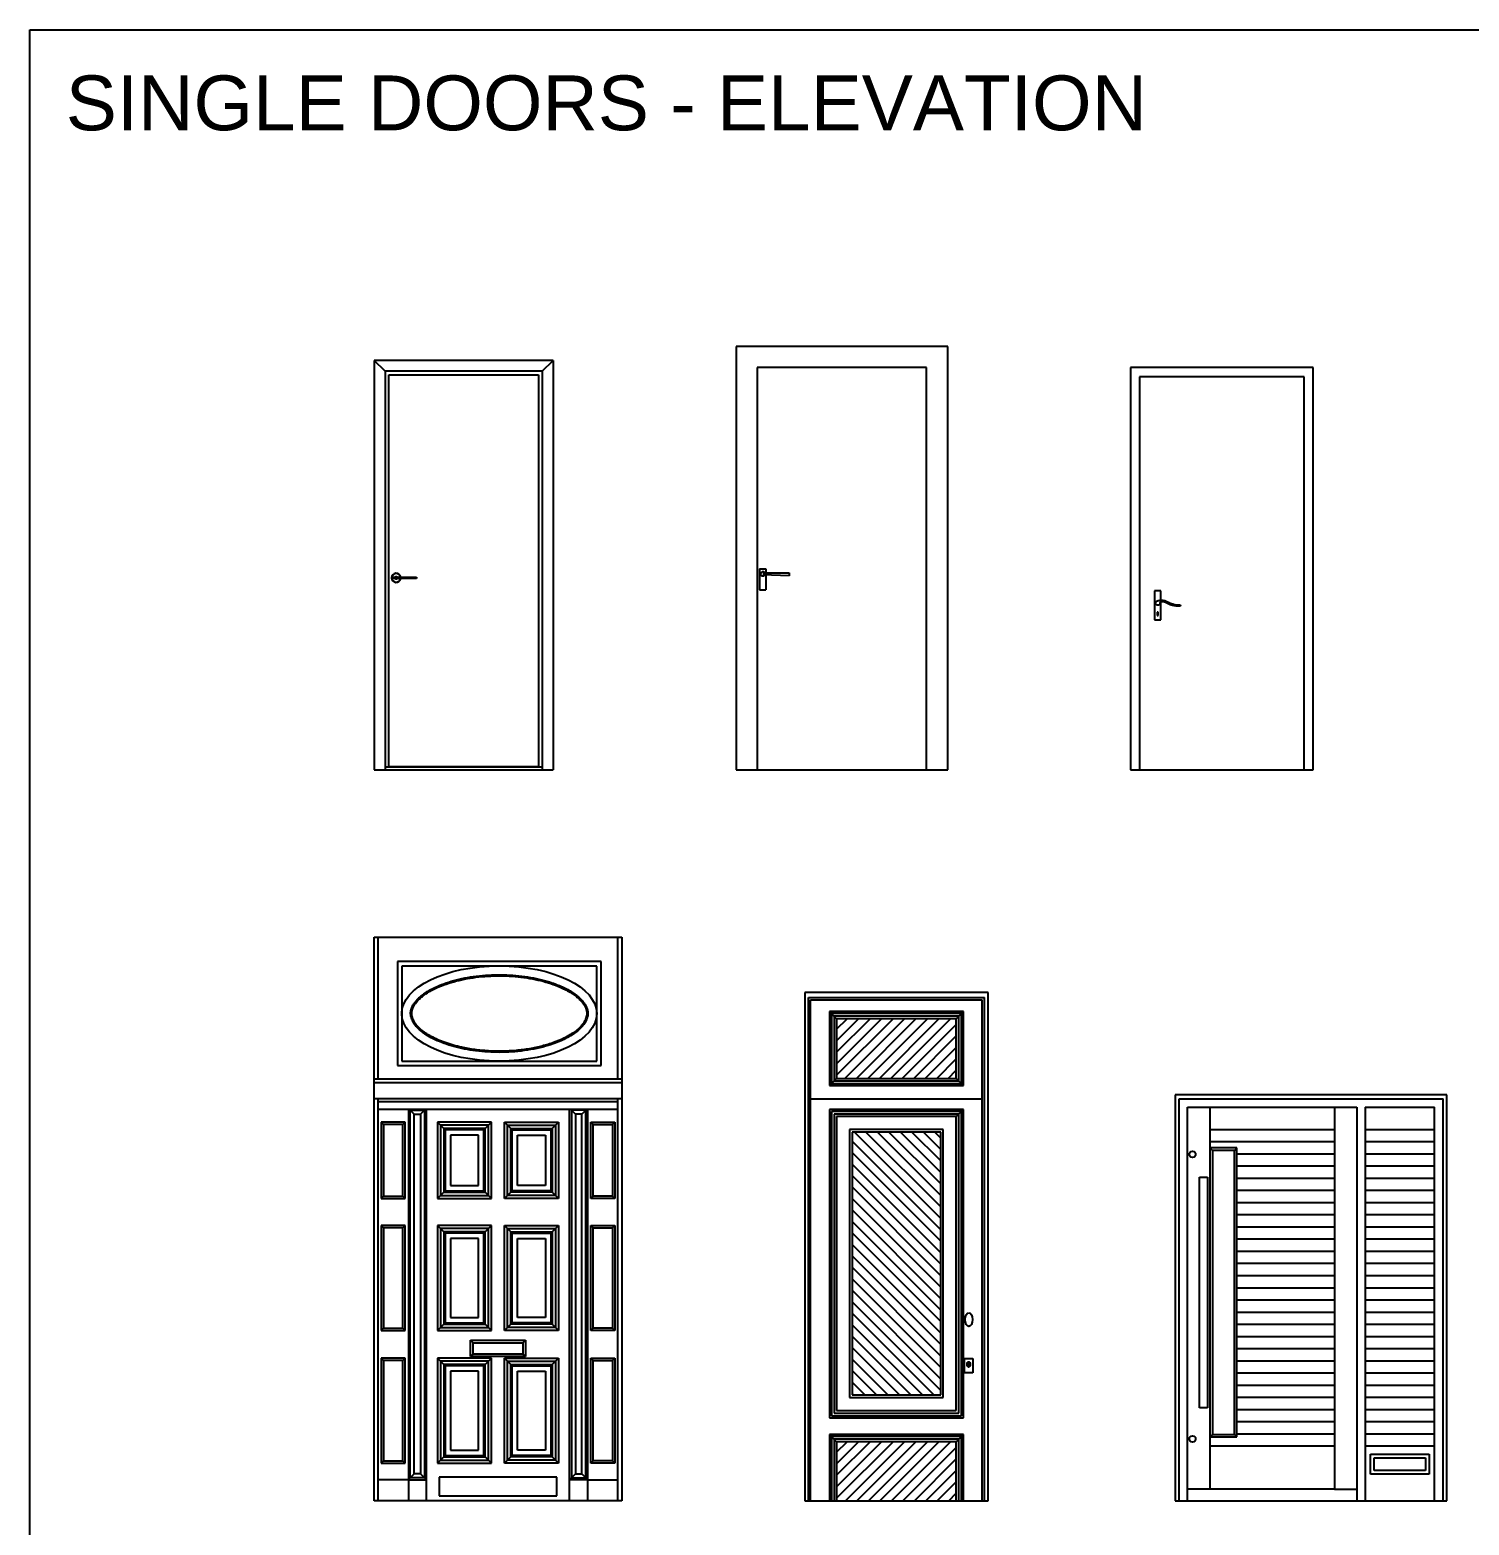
# Model space of a CAD drawing. Header units: inches. Extents: x -12530 to 36157, y 78659 to 110077.
# Drawn here: x -12530 to -4657, y 101896 to 110077 of the extents above; entities that cross this region are included whole.
import ezdxf

# ---------------------------------------------------------------- set-up
doc = ezdxf.new("R2010")
doc.units = ezdxf.units.IN
doc.header["$MEASUREMENT"] = 0
doc.layers.add('freecads.com', color=7, linetype='Continuous')
doc.styles.get("Standard").update_dxf_attribs({"font": 'arial.ttf'})

msp = doc.modelspace()

# ---------------------------------------------------------------- linework, layer by layer
at = {"layer": 'freecads.com'}
for p, q in [((-12530.4, 110077.2), (11592.6, 110077.2)), ((-12530.4, 96459.4), (-12530.4, 110077.2)), ((-7509.5, 108344.9), (-8667.4, 108344.9)), ((-8667.4, 108344.9), (-8667.4, 106029.1)), ((-7509.5, 106029.1), (-7509.5, 108344.9)), ((-7625.3, 108229.1), (-8551.6, 108229.1)), ((-8551.6, 108229.1), (-8551.6, 106029.1)), ((-7625.3, 106029.1), (-7625.3, 108229.1)), ((-5509.5, 108229.1), (-6509.5, 108229.1)), ((-6509.5, 108229.1), (-6509.5, 106029.1)), ((-5559.5, 108179.1), (-6459.5, 108179.1)), ((-6459.5, 108179.1), (-6459.5, 106029.1)), ((-5559.5, 106029.1), (-5559.5, 108179.1)), ((-5509.5, 106029.1), (-5509.5, 108229.1)), ((-8538.9, 107129.1), (-8504.2, 107129.1)), ((-8538.9, 107129.1), (-8538.9, 107013.3)), ((-8521.6, 107106.6), (-8376.8, 107106.6)), ((-8376.8, 107089.2), (-8521.6, 107095)), ((-8504.2, 107129.1), (-8504.2, 107106.6)), ((-8504.2, 107094.3), (-8504.2, 107013.3)), ((-8376.8, 107106.6), (-8376.8, 107089.2)), ((-8538.9, 107013.3), (-8504.2, 107013.3)), ((-6343.6, 107008.1), (-6378.2, 107008.1)), ((-6378.2, 107008.1), (-6378.2, 106850.1)), ((-6372, 106939.8), (-6371.8, 106942.2)), ((-6371.8, 106937.7), (-6372, 106939.8)), ((-6371.8, 106942.2), (-6371.1, 106944.9)), ((-6371.3, 106935.8), (-6371.8, 106937.7)), ((-6370.5, 106934.3), (-6371.3, 106935.8)), ((-6371.1, 106944.9), (-6369.7, 106948)), ((-6369.5, 106932.9), (-6370.5, 106934.3)), ((-6369.7, 106948), (-6367.6, 106951.5)), ((-6368.4, 106931.8), (-6369.5, 106932.9)), ((-6367.2, 106930.9), (-6368.4, 106931.8)), ((-6367.6, 106951.5), (-6365.4, 106952.4)), ((-6366, 106930.1), (-6367.2, 106930.9)), ((-6364.7, 106929.5), (-6366, 106930.1)), ((-6365.4, 106952.4), (-6363.2, 106953.2)), ((-6363.3, 106929.1), (-6364.7, 106929.5)), ((-6362, 106928.9), (-6363.3, 106929.1)), ((-6363.2, 106953.2), (-6361, 106953.9)), ((-6360.6, 106928.7), (-6362, 106928.9)), ((-6361, 106953.9), (-6358.8, 106954.5)), ((-6359.3, 106928.8), (-6360.6, 106928.7)), ((-6357.9, 106928.9), (-6359.3, 106928.8)), ((-6358.8, 106954.5), (-6356.6, 106955.1)), ((-6356.6, 106929.1), (-6357.9, 106928.9)), ((-6356.6, 106955.1), (-6354.4, 106955.6)), ((-6355.4, 106929.5), (-6356.6, 106929.1)), ((-6354.2, 106929.9), (-6355.4, 106929.5)), ((-6354.4, 106955.6), (-6352, 106956)), ((-6353.1, 106930.5), (-6354.2, 106929.9)), ((-6352.1, 106931.1), (-6353.1, 106930.5)), ((-6351.2, 106931.8), (-6352.1, 106931.1)), ((-6352, 106956), (-6349.6, 106956.4)), ((-6350.4, 106932.6), (-6351.2, 106931.8)), ((-6349.8, 106933.4), (-6350.4, 106932.6)), ((-6349.3, 106934.2), (-6349.8, 106933.4)), ((-6349.6, 106956.4), (-6347.1, 106956.6)), ((-6349, 106935.1), (-6349.3, 106934.2)), ((-6348.7, 106936), (-6349, 106935.1)), ((-6348.6, 106943.9), (-6348.7, 106943.3)), ((-6348.7, 106943.3), (-6348.7, 106942.6)), ((-6348.7, 106942.6), (-6348.7, 106941.9)), ((-6348.7, 106941.9), (-6348.6, 106941.2)), ((-6348.5, 106936.9), (-6348.7, 106936)), ((-6348.4, 106944.4), (-6348.6, 106943.9)), ((-6348.6, 106941.2), (-6348.5, 106940.4)), ((-6348.5, 106940.4), (-6348.5, 106939.6)), ((-6348.5, 106939.6), (-6348.4, 106938.8)), ((-6348.4, 106938.8), (-6348.5, 106937.9)), ((-6348.5, 106937.9), (-6348.5, 106936.9)), ((-6348.1, 106945), (-6348.4, 106944.4)), ((-6347.6, 106945.5), (-6348.1, 106945)), ((-6347, 106945.9), (-6347.6, 106945.5)), ((-6347.1, 106956.6), (-6344.5, 106956.8)), ((-6346.2, 106946.3), (-6347, 106945.9)), ((-6345.3, 106946.7), (-6346.2, 106946.3)), ((-6344.3, 106947), (-6345.3, 106946.7)), ((-6344.5, 106956.8), (-6341.8, 106956.9)), ((-6343.2, 106947.3), (-6344.3, 106947)), ((-6343.6, 106956.9), (-6343.6, 107008.1)), ((-6343.6, 106850.1), (-6343.6, 106947.2)), ((-6342, 106947.6), (-6343.2, 106947.3)), ((-6340.7, 106947.8), (-6342, 106947.6)), ((-6341.8, 106956.9), (-6339, 106956.9)), ((-6339.4, 106947.9), (-6340.7, 106947.8)), ((-6337.9, 106948), (-6339.4, 106947.9)), ((-6339, 106956.9), (-6336.3, 106956.9)), ((-6336.4, 106948.1), (-6337.9, 106948)), ((-6334.9, 106948.1), (-6336.4, 106948.1)), ((-6336.3, 106956.9), (-6333.5, 106956.7)), ((-6333.3, 106948), (-6334.9, 106948.1)), ((-6333.5, 106956.7), (-6330.8, 106956.4)), ((-6331.7, 106947.8), (-6333.3, 106948)), ((-6330, 106947.6), (-6331.7, 106947.8)), ((-6330.8, 106956.4), (-6328.2, 106956)), ((-6328.3, 106947.3), (-6330, 106947.6)), ((-6326.6, 106947), (-6328.3, 106947.3)), ((-6328.2, 106956), (-6325.6, 106955.5)), ((-6324.9, 106946.5), (-6326.6, 106947)), ((-6325.6, 106955.5), (-6323.1, 106955)), ((-6323.1, 106946), (-6324.9, 106946.5)), ((-6323.1, 106955), (-6320.7, 106954.3)), ((-6321.4, 106945.4), (-6323.1, 106946)), ((-6319.6, 106944.7), (-6321.4, 106945.4)), ((-6320.7, 106954.3), (-6318.4, 106953.6)), ((-6317.9, 106944), (-6319.6, 106944.7)), ((-6318.4, 106953.6), (-6316.1, 106952.7)), ((-6316.2, 106943.2), (-6317.9, 106944)), ((-6314.5, 106942.3), (-6316.2, 106943.2)), ((-6316.1, 106952.7), (-6314, 106951.9)), ((-6312.8, 106941.4), (-6314.5, 106942.3)), ((-6314, 106951.9), (-6311.9, 106951)), ((-6311.2, 106940.4), (-6312.8, 106941.4)), ((-6311.9, 106951), (-6310, 106950.1)), ((-6309.4, 106939.4), (-6311.2, 106940.4)), ((-6310, 106950.1), (-6308.1, 106949.1)), ((-6307.6, 106938.4), (-6309.4, 106939.4)), ((-6308.1, 106949.1), (-6306.3, 106948.1)), ((-6305.7, 106937.4), (-6307.6, 106938.4)), ((-6306.3, 106948.1), (-6304.5, 106947.2)), ((-6303.6, 106936.3), (-6305.7, 106937.4)), ((-6304.5, 106947.2), (-6302.7, 106946.2)), ((-6301.3, 106935.2), (-6303.6, 106936.3)), ((-6302.7, 106946.2), (-6300.8, 106945.1)), ((-6298.8, 106934.2), (-6301.3, 106935.2)), ((-6300.8, 106945.1), (-6298.9, 106944.1)), ((-6298.9, 106944.1), (-6296.8, 106943.1)), ((-6296.1, 106933.1), (-6298.8, 106934.2)), ((-6296.8, 106943.1), (-6294.5, 106942.1)), ((-6293.1, 106932.1), (-6296.1, 106933.1)), ((-6294.5, 106942.1), (-6292, 106941)), ((-6290, 106931.2), (-6293.1, 106932.1)), ((-6292, 106941), (-6289.4, 106940)), ((-6286.9, 106930.2), (-6290, 106931.2)), ((-6289.4, 106940), (-6286.6, 106938.9)), ((-6283.6, 106929.4), (-6286.9, 106930.2)), ((-6286.6, 106938.9), (-6283.8, 106937.9)), ((-6283.8, 106937.9), (-6280.9, 106937)), ((-6280.5, 106928.6), (-6283.6, 106929.4)), ((-6280.9, 106937), (-6278, 106936.1)), ((-6277.4, 106927.8), (-6280.5, 106928.6)), ((-6278, 106936.1), (-6275.2, 106935.2)), ((-6274.4, 106927.2), (-6277.4, 106927.8)), ((-6275.2, 106935.2), (-6272.5, 106934.5)), ((-6272.5, 106934.5), (-6269.9, 106933.8)), ((-6269.9, 106933.8), (-6267.4, 106933.1)), ((-6267.4, 106933.1), (-6265.1, 106932.6)), ((-6265.1, 106932.6), (-6262.9, 106932.2)), ((-6262.9, 106932.2), (-6260.8, 106931.8)), ((-6260.8, 106931.8), (-6258.8, 106931.5)), ((-6258.8, 106931.5), (-6257, 106931.3)), ((-6257, 106931.3), (-6255.3, 106931.2)), ((-6255.3, 106931.2), (-6253.7, 106931.2)), ((-6253.7, 106931.2), (-6252.3, 106931.2)), ((-6252.3, 106931.2), (-6250.9, 106931.3)), ((-6250.9, 106931.3), (-6249.7, 106931.4)), ((-6249.7, 106931.4), (-6248.5, 106931.5)), ((-6248.5, 106931.5), (-6247.4, 106931.7)), ((-6247.4, 106931.7), (-6246.4, 106931.8)), ((-6246.4, 106931.8), (-6245.4, 106931.9)), ((-6245.4, 106931.9), (-6244.4, 106931.9)), ((-6244.4, 106931.9), (-6243.5, 106931.9)), ((-6243.5, 106931.9), (-6242.7, 106931.9)), ((-6242.7, 106931.9), (-6241.8, 106931.8)), ((-6241.8, 106931.8), (-6241.1, 106931.7)), ((-6241.1, 106931.7), (-6240.3, 106931.4)), ((-6240.3, 106931.4), (-6239.6, 106931.2)), ((-6239.6, 106931.2), (-6239, 106930.9)), ((-6239, 106930.9), (-6238.4, 106930.5)), ((-6238.4, 106930.5), (-6237.9, 106930)), ((-6237.9, 106930), (-6237.5, 106929.6)), ((-6237.5, 106929.6), (-6237.1, 106929)), ((-6237.1, 106929), (-6236.8, 106928.5)), ((-6236.8, 106928.5), (-6236.6, 106928)), ((-6236.6, 106928), (-6236.5, 106927.4)), ((-6378.2, 106850.1), (-6343.6, 106850.1)), ((-6358.9, 106891.8), (-6363.4, 106891.8)), ((-6363.4, 106891.8), (-6363.4, 106872.9)), ((-6363.4, 106872.9), (-6358.9, 106872.9)), ((-6358.9, 106872.9), (-6358.9, 106891.8)), ((-6271.7, 106926.6), (-6274.4, 106927.2)), ((-6269.2, 106926.1), (-6271.7, 106926.6)), ((-6266.8, 106925.7), (-6269.2, 106926.1)), ((-6264.6, 106925.4), (-6266.8, 106925.7)), ((-6262.6, 106925.1), (-6264.6, 106925.4)), ((-6260.7, 106924.8), (-6262.6, 106925.1)), ((-6259, 106924.7), (-6260.7, 106924.8)), ((-6257.4, 106924.5), (-6259, 106924.7)), ((-6256, 106924.4), (-6257.4, 106924.5)), ((-6254.6, 106924.3), (-6256, 106924.4)), ((-6253.3, 106924.3), (-6254.6, 106924.3)), ((-6252.2, 106924.2), (-6253.3, 106924.3)), ((-6251, 106924.2), (-6252.2, 106924.2)), ((-6250, 106924.1), (-6251, 106924.2)), ((-6248.9, 106924.1), (-6250, 106924.1)), ((-6247.9, 106924.1), (-6248.9, 106924.1)), ((-6246.9, 106924), (-6247.9, 106924.1)), ((-6246, 106924), (-6246.9, 106924)), ((-6245, 106923.9), (-6246, 106924)), ((-6244, 106923.9), (-6245, 106923.9)), ((-6243.1, 106923.9), (-6244, 106923.9)), ((-6242.2, 106923.9), (-6243.1, 106923.9)), ((-6241.4, 106924), (-6242.2, 106923.9)), ((-6240.6, 106924.1), (-6241.4, 106924)), ((-6239.8, 106924.3), (-6240.6, 106924.1)), ((-6239.1, 106924.5), (-6239.8, 106924.3)), ((-6238.5, 106924.8), (-6239.1, 106924.5)), ((-6237.9, 106925.1), (-6238.5, 106924.8)), ((-6237.4, 106925.5), (-6237.9, 106925.1)), ((-6237, 106926), (-6237.4, 106925.5)), ((-6236.7, 106926.4), (-6237, 106926)), ((-6236.6, 106926.9), (-6236.7, 106926.4)), ((-6236.5, 106927.4), (-6236.6, 106926.9)), ((-10647.4, 106029.1), (-9667.4, 106029.1)), ((-8667.4, 106029.1), (-7509.5, 106029.1)), ((-6509.5, 106029.1), (-5509.5, 106029.1)), ((-10647.4, 102029.1), (-10647.4, 105113.6)), ((-10647.4, 105113.6), (-9292, 105113.6)), ((-10625.8, 104335.3), (-10625.8, 105113.6)), ((-9313.6, 104335.3), (-9313.6, 105113.6)), ((-9292, 105113.6), (-9292, 102029.1)), ((-9405.6, 104979.2), (-10520.1, 104979.2)), ((-10520.1, 104979.2), (-10520.1, 104411.1)), ((-9405.6, 104411.1), (-9405.6, 104979.2)), ((-9429.8, 104955.1), (-10495.9, 104955.1)), ((-10495.9, 104955.1), (-10495.9, 104435.3)), ((-9429.8, 104435.3), (-9429.8, 104955.1)), ((-7288.2, 104810.9), (-8292, 104810.9)), ((-8292, 104810.9), (-8292, 102029.1)), ((-7288.2, 102029.1), (-7288.2, 104810.9)), ((-8271.5, 104782.4), (-7308.7, 104782.4)), ((-8271.5, 102029.1), (-8271.5, 104782.4)), ((-8260, 104770.9), (-7320.2, 104770.9)), ((-8260, 102029.1), (-8260, 104770.9)), ((-7320.2, 102029.1), (-7320.2, 104770.9)), ((-7308.7, 102029.1), (-7308.7, 104782.4)), ((-7423.1, 104705.9), (-8157.1, 104705.9)), ((-8157.1, 104705.9), (-8157.1, 104300.6)), ((-8157.1, 104705.9), (-8117.5, 104666.2)), ((-7434.2, 104694.8), (-8146.1, 104694.8)), ((-8146.1, 104694.8), (-8146.1, 104311.7)), ((-7448.7, 104680.2), (-8131.5, 104680.2)), ((-8131.5, 104680.2), (-8131.5, 104326.3)), ((-7462.7, 104666.2), (-8117.5, 104666.2)), ((-8117.5, 104666.2), (-8117.5, 104340.3)), ((-8117.5, 104608.7), (-8059.9, 104666.2)), ((-8117.5, 104545.9), (-7997.1, 104666.2)), ((-8117.5, 104483.1), (-7934.3, 104666.2)), ((-8117.5, 104420.3), (-7871.6, 104666.2)), ((-8117.5, 104357.5), (-7808.8, 104666.2)), ((-8072, 104340.3), (-7746, 104666.2)), ((-8009.2, 104340.3), (-7683.2, 104666.2)), ((-7946.4, 104340.3), (-7620.4, 104666.2)), ((-7883.6, 104340.3), (-7557.6, 104666.2)), ((-7820.8, 104340.3), (-7494.8, 104666.2)), ((-7462.7, 104666.2), (-7423.1, 104705.9)), ((-7462.7, 104340.3), (-7462.7, 104666.2)), ((-7448.7, 104326.3), (-7448.7, 104680.2)), ((-7434.2, 104311.7), (-7434.2, 104694.8)), ((-7423.1, 104300.6), (-7423.1, 104705.9)), ((-7758, 104340.3), (-7462.7, 104635.6)), ((-7695.3, 104340.3), (-7462.7, 104572.8)), ((-7632.5, 104340.3), (-7462.7, 104510)), ((-10520.1, 104411.1), (-9405.6, 104411.1)), ((-10495.9, 104435.3), (-9429.8, 104435.3)), ((-7569.7, 104340.3), (-7462.7, 104447.2)), ((-9292, 104335.3), (-10647.4, 104335.3)), ((-10647.4, 104317.3), (-9292, 104317.3)), ((-8157.1, 104300.6), (-8117.5, 104340.3)), ((-8146.1, 104311.7), (-7434.2, 104311.7)), ((-8131.5, 104326.3), (-7448.7, 104326.3)), ((-8117.5, 104340.3), (-7462.7, 104340.3)), ((-7506.9, 104340.3), (-7462.7, 104384.4)), ((-7423.1, 104300.6), (-7462.7, 104340.3)), ((-9292, 104229.1), (-10647.4, 104229.1)), ((-10625.8, 102029.1), (-10625.8, 104229.1)), ((-9313.6, 102029.1), (-9313.6, 104229.1)), ((-8260, 104229.1), (-7320.2, 104229.1)), ((-8157.1, 104300.6), (-7423.1, 104300.6)), ((-4778.7, 104249.8), (-6264.5, 104249.8)), ((-6264.5, 104249.8), (-6264.5, 102029.1)), ((-6243.8, 104229.1), (-4799.4, 104229.1)), ((-6243.8, 102029.1), (-6243.8, 104229.1)), ((-4799.4, 102029.1), (-4799.4, 104229.1)), ((-4778.7, 102029.1), (-4778.7, 104249.8)), ((-9313.6, 104211.2), (-10625.8, 104211.2)), ((-10625.8, 104172), (-9313.6, 104172)), ((-10459.8, 104172), (-10459.8, 102029.1)), ((-10449.4, 104166.4), (-10372, 104166.4)), ((-10449.4, 102154.9), (-10449.4, 104166.4)), ((-10428, 104145), (-10449.4, 104166.4)), ((-10393.4, 104145), (-10372, 104166.4)), ((-10372, 104166.4), (-10372, 102154.9)), ((-10361.5, 102029.1), (-10361.5, 104172)), ((-9577.8, 102029.1), (-9577.8, 104172)), ((-9490, 104166.4), (-9567.4, 104166.4)), ((-9567.4, 104166.4), (-9567.4, 102154.9)), ((-9546, 104145), (-9567.4, 104166.4)), ((-9511.4, 104145), (-9490, 104166.4)), ((-9490, 102154.9), (-9490, 104166.4)), ((-9479.6, 104172), (-9479.6, 102029.1)), ((-7423.1, 104170.9), (-8157.1, 104170.9)), ((-8157.1, 104170.9), (-8157.1, 102483.7)), ((-7434.2, 104159.8), (-8146.1, 104159.8)), ((-8146.1, 104159.8), (-8146.1, 102494.8)), ((-7462.7, 104131.3), (-7423.1, 104170.9)), ((-7434.2, 102494.8), (-7434.2, 104159.8)), ((-7423.1, 102483.7), (-7423.1, 104170.9)), ((-6196.9, 102029.1), (-6196.9, 104182.2)), ((-6196.9, 104182.2), (-5272, 104182.2)), ((-6074.9, 104182.2), (-6074.9, 102093)), ((-5394, 104182.2), (-5394, 102093)), ((-5272, 104182.2), (-5272, 102029.1)), ((-5225.1, 104182.2), (-5225.1, 102029.1)), ((-5225.1, 104182.2), (-4846.3, 104182.2)), ((-4846.3, 102029.1), (-4846.3, 104182.2)), ((-10477, 104100.5), (-10608.6, 104100.5)), ((-10608.6, 104100.5), (-10608.6, 103683.2)), ((-10595.6, 104087.6), (-10608.6, 104100.5)), ((-10490, 104087.6), (-10595.6, 104087.6)), ((-10595.6, 104087.6), (-10595.6, 103696.1)), ((-10490, 104087.6), (-10477, 104100.5)), ((-10490, 103696.1), (-10490, 104087.6)), ((-10477, 103683.2), (-10477, 104100.5)), ((-10428, 104145), (-10393.4, 104145)), ((-10428, 102176.3), (-10428, 104145)), ((-10393.4, 104145), (-10393.4, 102176.3)), ((-10005.5, 104100.5), (-10300.4, 104100.5)), ((-10300.4, 104100.5), (-10300.4, 103683.2)), ((-10258, 104058.1), (-10300.4, 104100.5)), ((-10022, 104084.1), (-10284, 104084.1)), ((-10284, 104084.1), (-10284, 103699.6)), ((-10039.8, 104066.3), (-10266.2, 104066.3)), ((-10266.2, 104066.3), (-10266.2, 103717.4)), ((-10048, 104058.1), (-10005.5, 104100.5)), ((-10039.8, 103717.4), (-10039.8, 104066.3)), ((-10022, 103699.6), (-10022, 104084.1)), ((-10005.5, 103683.2), (-10005.5, 104100.5)), ((-9933.8, 103683.2), (-9933.8, 104100.5)), ((-9933.8, 104100.5), (-9639, 104100.5)), ((-9891.4, 104058.1), (-9933.8, 104100.5)), ((-9917.4, 103699.6), (-9917.4, 104084.1)), ((-9917.4, 104084.1), (-9655.4, 104084.1)), ((-9899.6, 103717.4), (-9899.6, 104066.3)), ((-9899.6, 104066.3), (-9673.2, 104066.3)), ((-9681.4, 104058.1), (-9639, 104100.5)), ((-9673.2, 104066.3), (-9673.2, 103717.4)), ((-9655.4, 104084.1), (-9655.4, 103699.6)), ((-9639, 104100.5), (-9639, 103683.2)), ((-9511.4, 104145), (-9546, 104145)), ((-9546, 104145), (-9546, 102176.3)), ((-9511.4, 102176.3), (-9511.4, 104145)), ((-9462.4, 103683.2), (-9462.4, 104100.5)), ((-9462.4, 104100.5), (-9330.8, 104100.5)), ((-9449.4, 104087.6), (-9462.4, 104100.5)), ((-9449.4, 103696.1), (-9449.4, 104087.6)), ((-9449.4, 104087.6), (-9343.8, 104087.6)), ((-9343.8, 104087.6), (-9330.8, 104100.5)), ((-9343.8, 104087.6), (-9343.8, 103696.1)), ((-9330.8, 104100.5), (-9330.8, 103683.2)), ((-7448.7, 104145.3), (-8131.5, 104145.3)), ((-8131.5, 104145.3), (-8131.5, 102509.3)), ((-7462.7, 104131.3), (-8117.5, 104131.3)), ((-8117.5, 104131.3), (-8117.5, 102523.3)), ((-7462.7, 102523.3), (-7462.7, 104131.3)), ((-7448.7, 102509.3), (-7448.7, 104145.3)), ((-10048, 104058.1), (-10258, 104058.1)), ((-10258, 104058.1), (-10258, 103725.6)), ((-10076.4, 104029.7), (-10229.6, 104029.7)), ((-10229.6, 104029.7), (-10229.6, 103754)), ((-10076.4, 103754), (-10076.4, 104029.7)), ((-10048, 103725.6), (-10048, 104058.1)), ((-9891.4, 103725.6), (-9891.4, 104058.1)), ((-9891.4, 104058.1), (-9681.4, 104058.1)), ((-9863, 103754), (-9863, 104029.7)), ((-9863, 104029.7), (-9709.8, 104029.7)), ((-9709.8, 104029.7), (-9709.8, 103754)), ((-9681.4, 104058.1), (-9681.4, 103725.6)), ((-7533.6, 104060.4), (-8046.6, 104060.4)), ((-8046.6, 104060.4), (-8046.6, 102594.2)), ((-7547.3, 104046.7), (-8032.9, 104046.7)), ((-8032.9, 104046.7), (-8032.9, 102608)), ((-7547.3, 103511.6), (-8032.9, 103997.1)), ((-7547.3, 103574.4), (-8019.6, 104046.7)), ((-7547.3, 103637.2), (-7956.8, 104046.7)), ((-7547.3, 103700), (-7894, 104046.7)), ((-7547.3, 103762.7), (-7831.2, 104046.7)), ((-7547.3, 103825.5), (-7768.5, 104046.7)), ((-7547.3, 103888.3), (-7705.7, 104046.7)), ((-7547.3, 103951.1), (-7642.9, 104046.7)), ((-7547.3, 104013.9), (-7580.1, 104046.7)), ((-7547.3, 102608), (-7547.3, 104046.7)), ((-7533.6, 102594.2), (-7533.6, 104060.4)), ((-5396.1, 104059.4), (-6074.9, 104059.4)), ((-5395.9, 103992.8), (-6074.9, 103992.8)), ((-4846.3, 104059.4), (-5225.1, 104059.4)), ((-4846.3, 103992.8), (-5225.1, 103992.8)), ((-7547.3, 103448.8), (-8032.9, 103934.3)), ((-6061.6, 103946.6), (-6074.9, 103959.9)), ((-5927, 103959.9), (-6074.9, 103959.9)), ((-5940.3, 103946.6), (-6061.6, 103946.6)), ((-6061.6, 103946.6), (-6061.6, 102391.7)), ((-5940.3, 103946.6), (-5927, 103959.9)), ((-5940.3, 102391.7), (-5940.3, 103946.6)), ((-5927, 102378.4), (-5927, 103959.9)), ((-5395.8, 103926.2), (-5927, 103926.2)), ((-4846.3, 103926.2), (-5225.1, 103926.2)), ((-7547.3, 103386), (-8032.9, 103871.6)), ((-5395.6, 103859.6), (-5927, 103859.6)), ((-4846.3, 103859.6), (-5225.1, 103859.6)), ((-10229.6, 103754), (-10076.4, 103754)), ((-9709.8, 103754), (-9863, 103754)), ((-7547.3, 103323.2), (-8032.9, 103808.8)), ((-7547.3, 103260.5), (-8032.9, 103746)), ((-6131.6, 103800.4), (-6087.7, 103800.4)), ((-6131.6, 102538.5), (-6131.6, 103800.4)), ((-6087.7, 103800.4), (-6087.7, 102538.5)), ((-5395.4, 103792.9), (-5927, 103792.9)), ((-4846.3, 103792.9), (-5225.1, 103792.9)), ((-10608.6, 103683.2), (-10595.6, 103696.1)), ((-10608.6, 103683.2), (-10477, 103683.2)), ((-10595.6, 103696.1), (-10490, 103696.1)), ((-10490, 103696.1), (-10477, 103683.2)), ((-10300.4, 103683.2), (-10258, 103725.6)), ((-10300.4, 103683.2), (-10005.5, 103683.2)), ((-10284, 103699.6), (-10022, 103699.6)), ((-10266.2, 103717.4), (-10039.8, 103717.4)), ((-10258, 103725.6), (-10048, 103725.6)), ((-10048, 103725.6), (-10005.5, 103683.2)), ((-9891.4, 103725.6), (-9933.8, 103683.2)), ((-9639, 103683.2), (-9933.8, 103683.2)), ((-9655.4, 103699.6), (-9917.4, 103699.6)), ((-9673.2, 103717.4), (-9899.6, 103717.4)), ((-9681.4, 103725.6), (-9891.4, 103725.6)), ((-9639, 103683.2), (-9681.4, 103725.6)), ((-9449.4, 103696.1), (-9462.4, 103683.2)), ((-9330.8, 103683.2), (-9462.4, 103683.2)), ((-9343.8, 103696.1), (-9449.4, 103696.1)), ((-9330.8, 103683.2), (-9343.8, 103696.1)), ((-7547.3, 103197.7), (-8032.9, 103683.2)), ((-5395.3, 103726.3), (-5927, 103726.3)), ((-5395.1, 103659.7), (-5927, 103659.7)), ((-4846.3, 103726.3), (-5225.1, 103726.3)), ((-4846.3, 103659.7), (-5225.1, 103659.7)), ((-7547.3, 103134.9), (-8032.9, 103620.4)), ((-5395, 103593.1), (-5927, 103593.1)), ((-4846.3, 103593.1), (-5225.1, 103593.1)), ((-10477, 103535.1), (-10608.6, 103535.1)), ((-10608.6, 103535.1), (-10608.6, 102961)), ((-10595.6, 103522.1), (-10608.6, 103535.1)), ((-10490, 103522.1), (-10595.6, 103522.1)), ((-10595.6, 103522.1), (-10595.6, 102974)), ((-10490, 103522.1), (-10477, 103535.1)), ((-10490, 102974), (-10490, 103522.1)), ((-10477, 102961), (-10477, 103535.1)), ((-10005.5, 103535.1), (-10300.4, 103535.1)), ((-10300.4, 103535.1), (-10300.4, 102961)), ((-10258, 103492.6), (-10300.4, 103535.1)), ((-10022, 103518.6), (-10284, 103518.6)), ((-10284, 103518.6), (-10284, 102977.5)), ((-10039.8, 103500.8), (-10266.2, 103500.8)), ((-10266.2, 103500.8), (-10266.2, 102995.3)), ((-10048, 103492.6), (-10258, 103492.6)), ((-10258, 103492.6), (-10258, 103003.5)), ((-10048, 103492.6), (-10005.5, 103535.1)), ((-10048, 103003.5), (-10048, 103492.6)), ((-10039.8, 102995.3), (-10039.8, 103500.8)), ((-10022, 102977.5), (-10022, 103518.6)), ((-10005.5, 102961), (-10005.5, 103535.1)), ((-9933.8, 102961), (-9933.8, 103535.1)), ((-9933.8, 103535.1), (-9639, 103535.1)), ((-9891.4, 103492.6), (-9933.8, 103535.1)), ((-9917.4, 102977.5), (-9917.4, 103518.6)), ((-9917.4, 103518.6), (-9655.4, 103518.6)), ((-9899.6, 102995.3), (-9899.6, 103500.8)), ((-9899.6, 103500.8), (-9673.2, 103500.8)), ((-9891.4, 103003.5), (-9891.4, 103492.6)), ((-9891.4, 103492.6), (-9681.4, 103492.6)), ((-9681.4, 103492.6), (-9639, 103535.1)), ((-9681.4, 103492.6), (-9681.4, 103003.5)), ((-9673.2, 103500.8), (-9673.2, 102995.3)), ((-9655.4, 103518.6), (-9655.4, 102977.5)), ((-9639, 103535.1), (-9639, 102961)), ((-9462.4, 102961), (-9462.4, 103535.1)), ((-9462.4, 103535.1), (-9330.8, 103535.1)), ((-9449.4, 103522.1), (-9462.4, 103535.1)), ((-9449.4, 102974), (-9449.4, 103522.1)), ((-9449.4, 103522.1), (-9343.8, 103522.1)), ((-9343.8, 103522.1), (-9330.8, 103535.1)), ((-9343.8, 103522.1), (-9343.8, 102974)), ((-9330.8, 103535.1), (-9330.8, 102961)), ((-7547.3, 103072.1), (-8032.9, 103557.6)), ((-7547.3, 103009.3), (-8032.9, 103494.8)), ((-5394.8, 103526.4), (-5927, 103526.4)), ((-4846.3, 103526.4), (-5225.1, 103526.4)), ((-10076.4, 103464.2), (-10229.6, 103464.2)), ((-10229.6, 103464.2), (-10229.6, 103031.9)), ((-10076.4, 103031.9), (-10076.4, 103464.2)), ((-9863, 103031.9), (-9863, 103464.2)), ((-9863, 103464.2), (-9709.8, 103464.2)), ((-9709.8, 103464.2), (-9709.8, 103031.9)), ((-7547.3, 102946.5), (-8032.9, 103432.1)), ((-5394.6, 103459.8), (-5927, 103459.8)), ((-4846.3, 103459.8), (-5225.1, 103459.8)), ((-7547.3, 102883.7), (-8032.9, 103369.3)), ((-5394.5, 103393.2), (-5927, 103393.2)), ((-4846.3, 103393.2), (-5225.1, 103393.2)), ((-7547.3, 102821), (-8032.9, 103306.5)), ((-5394.3, 103326.6), (-5927, 103326.6)), ((-5394.2, 103260), (-5927, 103260)), ((-4846.3, 103326.6), (-5225.1, 103326.6)), ((-4846.3, 103260), (-5225.1, 103260)), ((-7547.3, 102758.2), (-8032.9, 103243.7)), ((-7547.3, 102695.4), (-8032.9, 103180.9)), ((-5394, 103193.3), (-5927, 103193.3)), ((-4846.3, 103193.3), (-5225.1, 103193.3)), ((-7547.3, 102632.6), (-8032.9, 103118.1)), ((-5393.8, 103126.7), (-5927, 103126.7)), ((-4846.3, 103126.7), (-5225.1, 103126.7)), ((-10300.4, 102961), (-10258, 103003.5)), ((-10258, 103003.5), (-10048, 103003.5)), ((-10229.6, 103031.9), (-10076.4, 103031.9)), ((-10048, 103003.5), (-10005.5, 102961)), ((-9891.4, 103003.5), (-9933.8, 102961)), ((-9681.4, 103003.5), (-9891.4, 103003.5)), ((-9709.8, 103031.9), (-9863, 103031.9)), ((-9639, 102961), (-9681.4, 103003.5)), ((-7585.5, 102608), (-8032.9, 103055.3)), ((-5393.7, 103060.1), (-5927, 103060.1)), ((-4846.3, 103060.1), (-5225.1, 103060.1)), ((-10608.6, 102961), (-10595.6, 102974)), ((-10608.6, 102961), (-10477, 102961)), ((-10595.6, 102974), (-10490, 102974)), ((-10490, 102974), (-10477, 102961)), ((-10300.4, 102961), (-10005.5, 102961)), ((-10284, 102977.5), (-10022, 102977.5)), ((-10266.2, 102995.3), (-10039.8, 102995.3)), ((-9639, 102961), (-9933.8, 102961)), ((-9655.4, 102977.5), (-9917.4, 102977.5)), ((-9673.2, 102995.3), (-9899.6, 102995.3)), ((-9449.4, 102974), (-9462.4, 102961)), ((-9330.8, 102961), (-9462.4, 102961)), ((-9343.8, 102974), (-9449.4, 102974)), ((-9330.8, 102961), (-9343.8, 102974)), ((-7648.3, 102608), (-8032.9, 102992.6)), ((-7711.1, 102608), (-8032.9, 102929.8)), ((-5393.5, 102993.5), (-5927, 102993.5)), ((-5393.4, 102926.8), (-5927, 102926.8)), ((-4846.3, 102993.5), (-5225.1, 102993.5)), ((-4846.3, 102926.8), (-5225.1, 102926.8)), ((-10119.8, 102908), (-9819.6, 102908)), ((-10119.8, 102818.4), (-10119.8, 102908)), ((-10105.9, 102894.1), (-10119.8, 102908)), ((-10105.9, 102894.1), (-9833.5, 102894.1)), ((-10105.9, 102832.2), (-10105.9, 102894.1)), ((-9833.5, 102894.1), (-9819.6, 102908)), ((-9833.5, 102894.1), (-9833.5, 102832.2)), ((-9819.6, 102908), (-9819.6, 102818.4)), ((-7773.8, 102608), (-8032.9, 102867)), ((-5393.2, 102860.2), (-5927, 102860.2)), ((-4846.3, 102860.2), (-5225.1, 102860.2)), ((-10477, 102809), (-10608.6, 102809)), ((-10608.6, 102809), (-10608.6, 102235)), ((-10595.6, 102796.1), (-10608.6, 102809)), ((-10490, 102796.1), (-10595.6, 102796.1)), ((-10595.6, 102796.1), (-10595.6, 102248)), ((-10490, 102796.1), (-10477, 102809)), ((-10490, 102248), (-10490, 102796.1)), ((-10477, 102235), (-10477, 102809)), ((-10005.5, 102809), (-10300.4, 102809)), ((-10300.4, 102809), (-10300.4, 102235)), ((-10258, 102766.6), (-10300.4, 102809)), ((-10022, 102792.6), (-10284, 102792.6)), ((-10284, 102792.6), (-10284, 102251.4)), ((-10039.8, 102774.8), (-10266.2, 102774.8)), ((-10266.2, 102774.8), (-10266.2, 102269.2)), ((-10048, 102766.6), (-10258, 102766.6)), ((-10258, 102766.6), (-10258, 102277.4)), ((-10119.8, 102818.4), (-10105.9, 102832.2)), ((-9819.6, 102818.4), (-10119.8, 102818.4)), ((-9833.5, 102832.2), (-10105.9, 102832.2)), ((-10048, 102766.6), (-10005.5, 102809)), ((-10048, 102277.4), (-10048, 102766.6)), ((-10039.8, 102269.2), (-10039.8, 102774.8)), ((-10022, 102251.4), (-10022, 102792.6)), ((-10005.5, 102235), (-10005.5, 102809)), ((-9933.8, 102235), (-9933.8, 102809)), ((-9933.8, 102809), (-9639, 102809)), ((-9891.4, 102766.6), (-9933.8, 102809)), ((-9917.4, 102251.4), (-9917.4, 102792.6)), ((-9917.4, 102792.6), (-9655.4, 102792.6)), ((-9899.6, 102269.2), (-9899.6, 102774.8)), ((-9899.6, 102774.8), (-9673.2, 102774.8)), ((-9891.4, 102277.4), (-9891.4, 102766.6)), ((-9891.4, 102766.6), (-9681.4, 102766.6)), ((-9833.5, 102832.2), (-9819.6, 102818.4)), ((-9681.4, 102766.6), (-9639, 102809)), ((-9681.4, 102766.6), (-9681.4, 102277.4)), ((-9673.2, 102774.8), (-9673.2, 102269.2)), ((-9655.4, 102792.6), (-9655.4, 102251.4)), ((-9639, 102809), (-9639, 102235)), ((-9462.4, 102235), (-9462.4, 102809)), ((-9462.4, 102809), (-9330.8, 102809)), ((-9449.4, 102796.1), (-9462.4, 102809)), ((-9449.4, 102248), (-9449.4, 102796.1)), ((-9449.4, 102796.1), (-9343.8, 102796.1)), ((-9343.8, 102796.1), (-9330.8, 102809)), ((-9343.8, 102796.1), (-9343.8, 102248)), ((-9330.8, 102809), (-9330.8, 102235)), ((-7836.6, 102608), (-8032.9, 102804.2)), ((-7416.9, 102807.9), (-7372.6, 102807.9)), ((-7416.9, 102730), (-7416.9, 102807.9)), ((-7396.3, 102776.2), (-7397.1, 102763.2)), ((-7397.1, 102763.2), (-7393, 102763.2)), ((-7393.8, 102776.2), (-7393, 102763.2)), ((-7372.6, 102807.9), (-7372.6, 102730)), ((-5393, 102793.6), (-5927, 102793.6)), ((-4846.3, 102793.6), (-5225.1, 102793.6)), ((-10076.4, 102738.2), (-10229.6, 102738.2)), ((-10229.6, 102738.2), (-10229.6, 102305.8)), ((-10076.4, 102305.8), (-10076.4, 102738.2)), ((-9863, 102305.8), (-9863, 102738.2)), ((-9863, 102738.2), (-9709.8, 102738.2)), ((-9709.8, 102738.2), (-9709.8, 102305.8)), ((-7899.4, 102608), (-8032.9, 102741.4)), ((-7962.2, 102608), (-8032.9, 102678.6)), ((-7372.6, 102730), (-7416.9, 102730)), ((-5392.9, 102727), (-5927, 102727)), ((-4846.3, 102727), (-5225.1, 102727)), ((-8046.6, 102594.2), (-7533.6, 102594.2)), ((-8025, 102608), (-8032.9, 102615.8)), ((-8032.9, 102608), (-7547.3, 102608)), ((-5392.7, 102660.4), (-5927, 102660.4)), ((-5392.6, 102593.7), (-5927, 102593.7)), ((-4846.3, 102660.4), (-5225.1, 102660.4)), ((-4846.3, 102593.7), (-5225.1, 102593.7)), ((-8117.5, 102523.3), (-7462.7, 102523.3)), ((-6087.7, 102538.5), (-6131.6, 102538.5)), ((-5392.4, 102527.1), (-5927, 102527.1)), ((-4846.3, 102527.1), (-5225.1, 102527.1)), ((-8157.1, 102483.7), (-7423.1, 102483.7)), ((-8146.1, 102494.8), (-7434.2, 102494.8)), ((-8131.5, 102509.3), (-7448.7, 102509.3)), ((-5392.2, 102460.5), (-5927, 102460.5)), ((-4846.3, 102460.5), (-5225.1, 102460.5)), ((-7423.1, 102391.4), (-8157.1, 102391.4)), ((-8157.1, 102391.4), (-8157.1, 102029.1)), ((-8157.1, 102391.4), (-8117.5, 102351.8)), ((-7434.2, 102380.4), (-8146.1, 102380.4)), ((-8146.1, 102380.4), (-8146.1, 102029.1)), ((-7448.7, 102365.8), (-8131.5, 102365.8)), ((-8131.5, 102365.8), (-8131.5, 102029.1)), ((-8117.5, 102294.2), (-8059.9, 102351.8)), ((-8117.5, 102231.4), (-7997.1, 102351.8)), ((-8117.5, 102168.7), (-7934.3, 102351.8)), ((-8117.5, 102105.9), (-7871.6, 102351.8)), ((-8117.5, 102043.1), (-7808.8, 102351.8)), ((-7462.7, 102351.8), (-8117.5, 102351.8)), ((-8117.5, 102351.8), (-8117.5, 102029.1)), ((-8068.7, 102029.1), (-7746, 102351.8)), ((-8005.9, 102029.1), (-7683.2, 102351.8)), ((-7943.1, 102029.1), (-7620.4, 102351.8)), ((-7880.3, 102029.1), (-7557.6, 102351.8)), ((-7817.6, 102029.1), (-7494.8, 102351.8)), ((-7462.7, 102351.8), (-7423.1, 102391.4)), ((-7462.7, 102029.1), (-7462.7, 102351.8)), ((-7448.7, 102029.1), (-7448.7, 102365.8)), ((-7434.2, 102029.1), (-7434.2, 102380.4)), ((-7423.1, 102029.1), (-7423.1, 102391.4)), ((-6061.6, 102391.7), (-6074.9, 102378.4)), ((-6074.9, 102378.4), (-5927, 102378.4)), ((-6061.6, 102391.7), (-5940.3, 102391.7)), ((-5940.3, 102391.7), (-5927, 102378.4)), ((-5392.1, 102393.9), (-5927, 102393.9)), ((-4846.3, 102393.9), (-5225.1, 102393.9)), ((-10300.4, 102235), (-10258, 102277.4)), ((-10266.2, 102269.2), (-10039.8, 102269.2)), ((-10258, 102277.4), (-10048, 102277.4)), ((-10229.6, 102305.8), (-10076.4, 102305.8)), ((-10048, 102277.4), (-10005.5, 102235)), ((-9891.4, 102277.4), (-9933.8, 102235)), ((-9673.2, 102269.2), (-9899.6, 102269.2)), ((-9681.4, 102277.4), (-9891.4, 102277.4)), ((-9709.8, 102305.8), (-9863, 102305.8)), ((-9639, 102235), (-9681.4, 102277.4)), ((-7754.8, 102029.1), (-7462.7, 102321.2)), ((-5391.9, 102327.2), (-6071.2, 102327.2)), ((-4846.3, 102327.2), (-5225.1, 102327.2)), ((-5195.9, 102284.5), (-4875.5, 102284.5)), ((-5195.9, 102175.4), (-5195.9, 102284.5)), ((-5175.8, 102195.5), (-5175.8, 102264.4)), ((-5175.8, 102264.4), (-4895.6, 102264.4)), ((-4895.6, 102264.4), (-4895.6, 102195.5)), ((-4875.5, 102284.5), (-4875.5, 102175.4)), ((-10608.6, 102235), (-10595.6, 102248)), ((-10608.6, 102235), (-10477, 102235)), ((-10595.6, 102248), (-10490, 102248)), ((-10490, 102248), (-10477, 102235)), ((-10300.4, 102235), (-10005.5, 102235)), ((-10284, 102251.4), (-10022, 102251.4)), ((-9639, 102235), (-9933.8, 102235)), ((-9655.4, 102251.4), (-9917.4, 102251.4)), ((-9449.4, 102248), (-9462.4, 102235)), ((-9330.8, 102235), (-9462.4, 102235)), ((-9343.8, 102248), (-9449.4, 102248)), ((-9330.8, 102235), (-9343.8, 102248)), ((-7692, 102029.1), (-7462.7, 102258.4)), ((-7629.2, 102029.1), (-7462.7, 102195.6)), ((-4895.6, 102195.5), (-5175.8, 102195.5)), ((-10459.8, 102143.3), (-10625.8, 102143.3)), ((-10449.4, 102154.9), (-10459.8, 102143.3)), ((-10459.8, 102143.3), (-10361.5, 102143.3)), ((-10428, 102176.3), (-10449.4, 102154.9)), ((-10372, 102154.9), (-10449.4, 102154.9)), ((-10393.4, 102176.3), (-10428, 102176.3)), ((-10393.4, 102176.3), (-10372, 102154.9)), ((-10372, 102154.9), (-10361.5, 102143.3)), ((-9647.4, 102157.5), (-10292, 102157.5)), ((-10292, 102157.5), (-10292, 102055.6)), ((-9647.4, 102055.6), (-9647.4, 102157.5)), ((-9567.4, 102154.9), (-9577.8, 102143.3)), ((-9479.6, 102143.3), (-9577.8, 102143.3)), ((-9546, 102176.3), (-9567.4, 102154.9)), ((-9567.4, 102154.9), (-9490, 102154.9)), ((-9546, 102176.3), (-9511.4, 102176.3)), ((-9511.4, 102176.3), (-9490, 102154.9)), ((-9490, 102154.9), (-9479.6, 102143.3)), ((-9479.6, 102143.3), (-9313.6, 102143.3)), ((-7566.4, 102029.1), (-7462.7, 102132.8)), ((-4875.5, 102175.4), (-5195.9, 102175.4)), ((-9292, 102029.1), (-10647.4, 102029.1)), ((-10292, 102055.6), (-9647.4, 102055.6)), ((-8292, 102029.1), (-7288.2, 102029.1)), ((-7503.6, 102029.1), (-7462.7, 102070)), ((-6264.5, 102029.1), (-4778.7, 102029.1)), ((-6074.9, 102093), (-6196.9, 102093)), ((-5394, 102093), (-6074.9, 102093)), ((-5394, 102093), (-5272, 102093))]:
    msp.add_line(p, q, dxfattribs=at)
at = {"layer": 'freecads.com', "ltscale": 0.5}
for p, q in [((-10647.4, 108269.1), (-10647.4, 106029.1)), ((-9667.4, 108269.1), (-10647.4, 108269.1)), ((-10587.4, 108209.1), (-10647.4, 108269.1)), ((-9727.4, 108209.1), (-9667.4, 108269.1)), ((-9667.4, 108269.1), (-9667.4, 106029.1)), ((-10587.4, 108209.1), (-10587.4, 106029.1)), ((-9727.4, 108209.1), (-10587.4, 108209.1)), ((-10567.4, 106044.1), (-10567.4, 108189.1)), ((-10567.4, 108189.1), (-9747.4, 108189.1)), ((-9747.4, 108189.1), (-9747.4, 106044.1)), ((-9727.4, 108209.1), (-9727.4, 106029.1)), ((-10548.7, 107075), (-10548.7, 107083.2)), ((-10548.7, 107083.2), (-10415.7, 107083.2)), ((-10415.7, 107075), (-10548.7, 107075)), ((-10415.7, 107083.2), (-10415.7, 107075)), ((-10587.4, 106044.1), (-9727.4, 106044.1)), ((-9747.4, 106044.1), (-10567.4, 106044.1))]:
    msp.add_line(p, q, dxfattribs=at)
at = {"layer": 'freecads.com'}
for centre in [(-6170.2, 103924.9), (-6170.2, 102367.8)]:
    msp.add_circle(centre, 17.1, dxfattribs=at)
at = {"layer": 'freecads.com', "ltscale": 0.5}
for radius, start, end in [(25, 9.49725, 350.50275), (23, 10.33179, 349.66821), (6.25, 41.29993, 138.70007), (6.25, 221.29993, 318.70007)]:
    msp.add_arc((-10526.7, 107079.1), radius, start, end, dxfattribs=at)
at = {"layer": 'freecads.com'}
for centre, radius, start, end in [((-8521.6, 107100.8), 11.6, 30, 327.73581), ((-7395.1, 102779.2), 3.16, 292.82412, 247.17588)]:
    msp.add_arc(centre, radius, start, end, dxfattribs=at)
for centre, major_axis, ratio in [((-9962.9, 104695.2), (-533, 0), 0.488823), ((-7394, 103020.7), (0, 37.3), 0.53116), ((-7395.1, 102775.3), (0, 14.6), 0.593719)]:
    msp.add_ellipse(centre, major_axis=major_axis, ratio=ratio, dxfattribs=at)
for points, knots in [([(-10447.7, 104695.2), (-10447.7, 104691), (-10447.3, 104686.9), (-10446, 104678.5), (-10445, 104674.2), (-10442.2, 104665.5), (-10440.5, 104661), (-10436.1, 104651.9), (-10433.5, 104647.3), (-10427.4, 104637.9), (-10423.8, 104633.1), (-10415.8, 104623.4), (-10411.3, 104618.5), (-10401.4, 104608.7), (-10395.9, 104603.8), (-10384, 104594.1), (-10377.6, 104589.2), (-10359.9, 104577), (-10347.9, 104569.7), (-10321, 104555.1), (-10305.9, 104548), (-10273.7, 104534.6), (-10256.5, 104528.3), (-10220.5, 104516.9), (-10201.6, 104511.7), (-10162.5, 104502.6), (-10142.3, 104498.6), (-10100.8, 104491.9), (-10079.6, 104489.2), (-10036.5, 104485.2), (-10014.7, 104483.9), (-9970.9, 104482.6), (-9948.9, 104482.7), (-9905.1, 104484.2), (-9883.3, 104485.7), (-9837.8, 104490.2), (-9814.1, 104493.4), (-9768.2, 104501.5), (-9745.9, 104506.3), (-9705.1, 104516.9), (-9686.4, 104522.6), (-9651.9, 104534.6), (-9636.1, 104540.9), (-9606.4, 104554.3), (-9592.5, 104561.4), (-9569.5, 104574.8), (-9559.8, 104581), (-9543.8, 104592.4), (-9537, 104597.7), (-9524.7, 104608.3), (-9519.1, 104613.6), (-9509.1, 104624.2), (-9504.7, 104629.5), (-9496.9, 104639.9), (-9493.6, 104645), (-9487.9, 104655.1), (-9485.6, 104660.2), (-9481.9, 104670), (-9480.5, 104674.7), (-9479, 104682.7), (-9478.5, 104686), (-9478.1, 104691.8), (-9478, 104694.4), (-9478.1, 104699.5), (-9478.3, 104702), (-9479, 104708), (-9479.6, 104711.3), (-9481.3, 104718.1), (-9482.4, 104721.6), (-9485.6, 104730.2), (-9488, 104735.3), (-9493.9, 104745.9), (-9497.5, 104751.3), (-9505.8, 104762.3), (-9510.6, 104767.8), (-9521.4, 104779), (-9527.5, 104784.5), (-9540.8, 104795.6), (-9548.1, 104801.1), (-9563.8, 104812), (-9572.3, 104817.3), (-9590.4, 104827.6), (-9600, 104832.7), (-9629.7, 104847), (-9651.3, 104855.7), (-9692.4, 104869.6), (-9711.2, 104875.2), (-9750.4, 104885), (-9770.8, 104889.3), (-9812.6, 104896.6), (-9834, 104899.6), (-9877.6, 104904.2), (-9899.7, 104905.8), (-9944.2, 104907.6), (-9966.6, 104907.7), (-10011.3, 104906.6), (-10033.5, 104905.3), (-10077.3, 104901.4), (-10099, 104898.7), (-10141.2, 104892), (-10161.9, 104887.9), (-10201.7, 104878.6), (-10220.9, 104873.3), (-10257.5, 104861.7), (-10275, 104855.3), (-10307.6, 104841.6), (-10322.9, 104834.3), (-10350.9, 104819), (-10363.7, 104811), (-10383.4, 104796.8), (-10390.9, 104790.8), (-10404.6, 104778.7), (-10410.7, 104772.7), (-10421.3, 104760.6), (-10425.9, 104754.6), (-10433.7, 104742.9), (-10436.8, 104737.2), (-10441.1, 104727.7), (-10442.5, 104723.9), (-10444.9, 104716.5), (-10445.8, 104712.9), (-10447, 104705.7), (-10447.4, 104702.2), (-10447.6, 104697.6), (-10447.7, 104696.4), (-10447.7, 104695.2)], [0, 0, 0, 0, 0.076884, 0.076884, 0.153767, 0.153767, 0.230651, 0.230651, 0.307534, 0.307534, 0.384418, 0.384418, 0.461301, 0.461301, 0.538185, 0.538185, 0.615068, 0.615068, 0.736426, 0.736426, 0.865689, 0.865689, 0.994952, 0.994952, 1.124215, 1.124215, 1.253478, 1.253478, 1.382742, 1.382742, 1.512005, 1.512005, 1.641268, 1.641268, 1.770531, 1.770531, 1.915351, 1.915351, 2.060008, 2.060008, 2.191765, 2.191765, 2.31595, 2.31595, 2.440136, 2.440136, 2.541325, 2.541325, 2.624774, 2.624774, 2.708223, 2.708223, 2.791671, 2.791671, 2.874749, 2.874749, 2.959885, 2.959885, 3.045021, 3.045021, 3.105224, 3.105224, 3.152523, 3.152523, 3.199822, 3.199822, 3.261114, 3.261114, 3.322405, 3.322405, 3.41001, 3.41001, 3.497615, 3.497615, 3.585219, 3.585219, 3.672824, 3.672824, 3.760429, 3.760429, 3.848034, 3.848034, 3.935638, 3.935638, 4.105758, 4.105758, 4.237331, 4.237331, 4.368905, 4.368905, 4.500478, 4.500478, 4.632051, 4.632051, 4.763625, 4.763625, 4.895198, 4.895198, 5.026771, 5.026771, 5.158345, 5.158345, 5.289918, 5.289918, 5.421491, 5.421491, 5.553065, 5.553065, 5.684638, 5.684638, 5.779848, 5.779848, 5.875058, 5.875058, 5.970268, 5.970268, 6.065478, 6.065478, 6.131036, 6.131036, 6.196594, 6.196594, 6.260999, 6.260999, 6.283185, 6.283185, 6.283185, 6.283185]), ([(-10441.5, 104695.2), (-10441.5, 104691.5), (-10441.2, 104687.8), (-10440.1, 104680.4), (-10439.3, 104676.6), (-10436.9, 104668.9), (-10435.4, 104664.9), (-10431.6, 104656.7), (-10429.4, 104652.5), (-10424.1, 104643.9), (-10421, 104639.5), (-10414, 104630.6), (-10410, 104626.1), (-10401.2, 104617), (-10396.4, 104612.5), (-10383.5, 104601.3), (-10375, 104594.8), (-10356.2, 104582), (-10345.9, 104575.7), (-10323.7, 104563.5), (-10311.8, 104557.6), (-10286.5, 104546.4), (-10273.1, 104541), (-10245.1, 104531), (-10230.5, 104526.4), (-10200.1, 104517.8), (-10184.4, 104513.8), (-10145.3, 104505.3), (-10121.5, 104501.1), (-10072.7, 104494.6), (-10047.8, 104492.2), (-9997.4, 104489.3), (-9971.9, 104488.7), (-9921.1, 104489.5), (-9895.8, 104490.9), (-9845.9, 104495.4), (-9821.4, 104498.5), (-9773.7, 104506.6), (-9750.6, 104511.5), (-9706.3, 104522.9), (-9685.2, 104529.3), (-9645.6, 104543.6), (-9627, 104551.4), (-9596.9, 104566.1), (-9584.7, 104572.8), (-9562.3, 104586.7), (-9552.1, 104593.8), (-9533.9, 104608.2), (-9526, 104615.4), (-9513.9, 104628.1), (-9509.3, 104633.5), (-9501.4, 104644.2), (-9498.1, 104649.4), (-9492.6, 104659.5), (-9490.5, 104664.5), (-9487.1, 104674), (-9486, 104678.6), (-9484.5, 104687.6), (-9484.1, 104692), (-9484.3, 104700.9), (-9484.8, 104705.3), (-9486.6, 104714.5), (-9488, 104719.1), (-9491.7, 104728.8), (-9494.1, 104733.7), (-9500, 104744), (-9503.6, 104749.3), (-9512, 104760), (-9516.8, 104765.5), (-9527.8, 104776.5), (-9533.9, 104782), (-9547.5, 104793), (-9554.9, 104798.5), (-9571, 104809.2), (-9579.6, 104814.5), (-9598.1, 104824.8), (-9607.9, 104829.8), (-9633.5, 104841.6), (-9649.8, 104848.3), (-9684.5, 104860.7), (-9702.7, 104866.3), (-9740.9, 104876.5), (-9760.8, 104881), (-9801.7, 104888.7), (-9822.7, 104891.9), (-9865.6, 104897), (-9887.4, 104898.8), (-9931.3, 104901.1), (-9953.5, 104901.5), (-9997.7, 104901), (-10019.8, 104900), (-10063.4, 104896.7), (-10084.9, 104894.3), (-10127.1, 104888.2), (-10147.8, 104884.5), (-10187.7, 104875.8), (-10207, 104870.8), (-10243.9, 104859.8), (-10261.5, 104853.7), (-10294.6, 104840.6), (-10310.1, 104833.6), (-10338.8, 104818.9), (-10351.9, 104811.2), (-10373, 104797), (-10381.5, 104790.5), (-10396.8, 104777.6), (-10403.5, 104771.2), (-10415.2, 104758.4), (-10420.2, 104752), (-10427.5, 104741.1), (-10430.2, 104736.4), (-10434.6, 104727.4), (-10436.4, 104722.9), (-10439.1, 104714.4), (-10440.1, 104710.2), (-10441.2, 104702.4), (-10441.5, 104698.8), (-10441.5, 104695.2)], [0, 0, 0, 0, 0.073639, 0.073639, 0.147277, 0.147277, 0.220916, 0.220916, 0.294554, 0.294554, 0.368193, 0.368193, 0.441831, 0.441831, 0.51547, 0.51547, 0.62149, 0.62149, 0.727509, 0.727509, 0.833529, 0.833529, 0.939548, 0.939548, 1.045568, 1.045568, 1.151588, 1.151588, 1.302089, 1.302089, 1.45259, 1.45259, 1.603091, 1.603091, 1.753592, 1.753592, 1.904093, 1.904093, 2.054595, 2.054595, 2.205096, 2.205096, 2.355597, 2.355597, 2.472129, 2.472129, 2.588661, 2.588661, 2.705193, 2.705193, 2.794215, 2.794215, 2.883238, 2.883238, 2.97226, 2.97226, 3.061283, 3.061283, 3.150306, 3.150306, 3.239328, 3.239328, 3.328351, 3.328351, 3.417374, 3.417374, 3.506396, 3.506396, 3.595419, 3.595419, 3.684441, 3.684441, 3.773464, 3.773464, 3.862487, 3.862487, 3.951509, 3.951509, 4.082509, 4.082509, 4.213509, 4.213509, 4.344509, 4.344509, 4.475509, 4.475509, 4.606509, 4.606509, 4.737509, 4.737509, 4.868509, 4.868509, 4.999509, 4.999509, 5.130509, 5.130509, 5.261508, 5.261508, 5.392508, 5.392508, 5.523508, 5.523508, 5.654508, 5.654508, 5.758775, 5.758775, 5.863042, 5.863042, 5.96731, 5.96731, 6.048295, 6.048295, 6.129281, 6.129281, 6.210267, 6.210267, 6.283185, 6.283185, 6.283185, 6.283185])]:
    msp.add_open_spline(points, degree=3, knots=knots, dxfattribs=at)

# ---------------------------------------------------------------- texts
at = {"layer": 'freecads.com', "insert": (-12334.3, 109827.9), "char_height": 300, "attachment_point": 1}
msp.add_mtext_dynamic_manual_height_columns('SINGLE DOORS - ELEVATION', width=1164332.793, gutter_width=20, heights=[0], dxfattribs=at)

doc.saveas('drawing.dxf')
